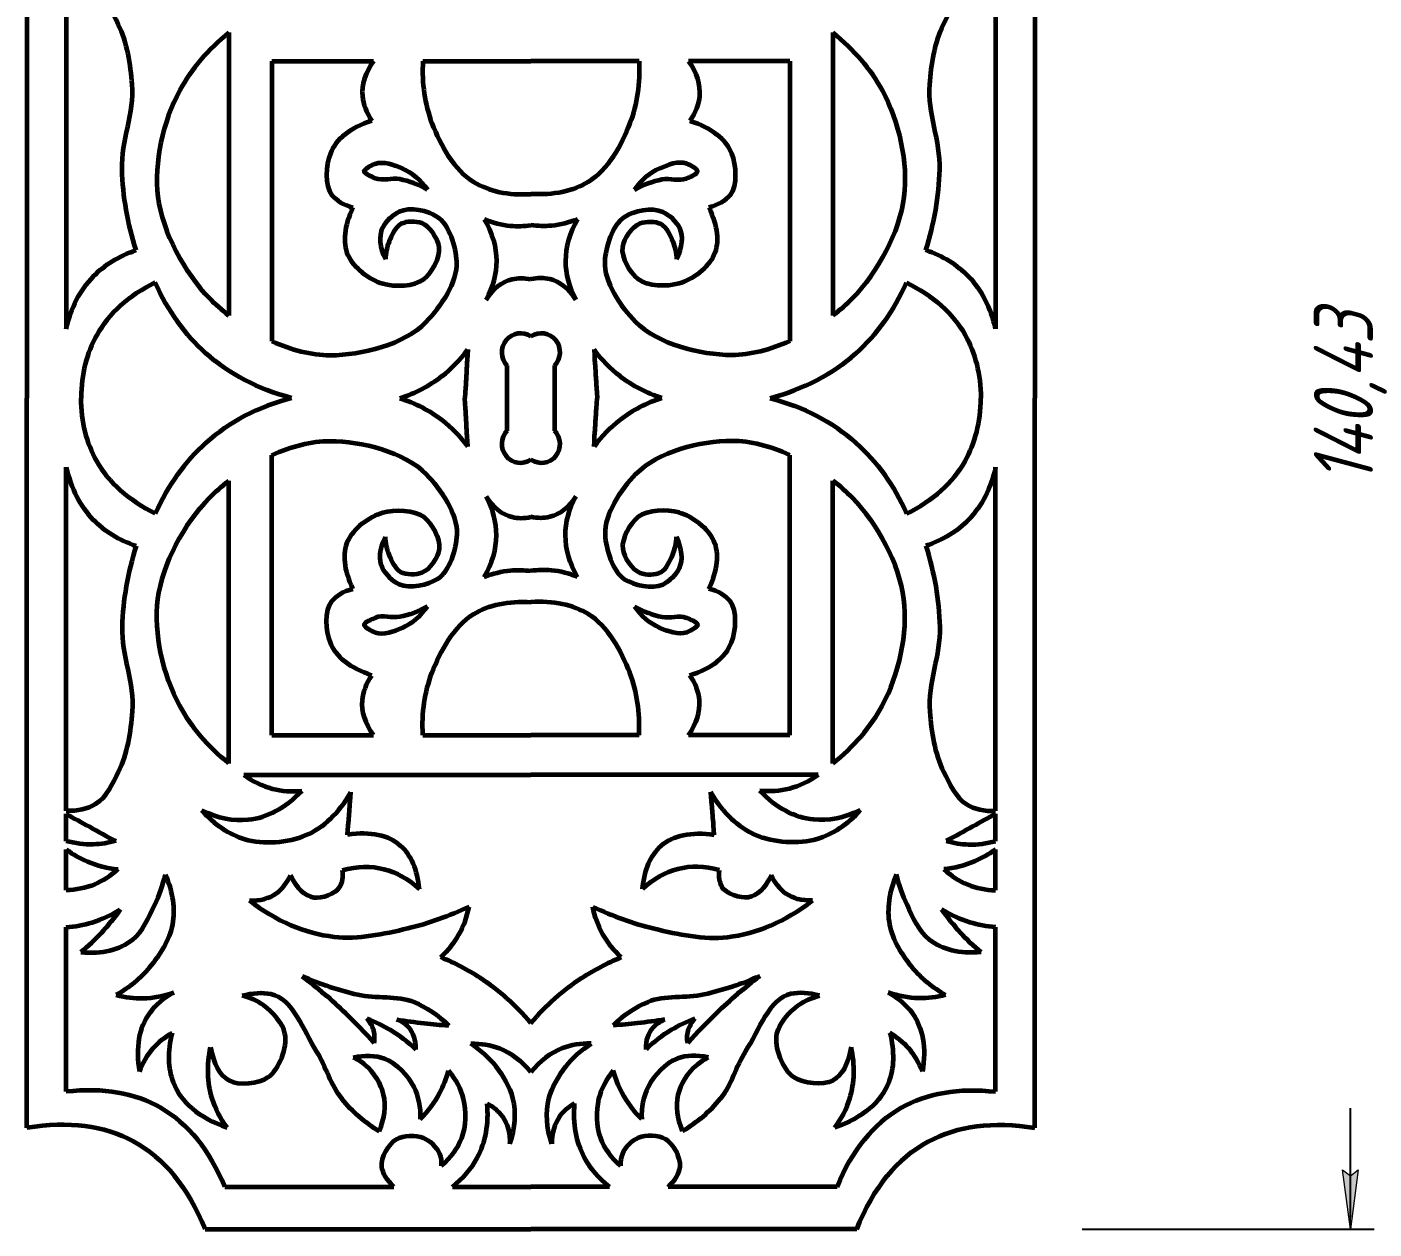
# Model space of a CAD drawing. Header units: millimetres. Extents: x -307 to 244, y -161 to 331.
# Drawn here: x 130.3 to 244.1, y 45.3 to 146.9 of the extents above; entities that cross this region are included whole.
import ezdxf

# ---------------------------------------------------------------- set-up
doc = ezdxf.new("R2010")
doc.units = ezdxf.units.MM
doc.linetypes.add('K5LT32772', pattern=[0])
doc.linetypes.add('K5LT_THIN', pattern=[0])
doc.styles.add('KDIMTEXTSTYLE', font='GOST_AU.SHX', dxfattribs={"width": 0.96, "oblique": 15, "height": 5})
doc.dimstyles.new('KDIMSTYLE (1.00)', dxfattribs={"dimtxt": 5, "dimasz": 1, "dimexe": 2, "dimexo": 0, "dimgap": 1, "dimtad": 1, "dimtxsty": 'KDIMTEXTSTYLE', "dimsah": 1, "dimcen": 0, "dimdle": 1, "dimadec": 0, "dimazin": 0, "dimtfac": 0.667, "dimtmove": 0, "dimatfit": 3, "dimfxl": 1, "dimtvp": 1, "dimtolj": 1, "dimtzin": 0, "dimarcsym": 0})

# ---------------------------------------------------------------- blocks, each defined once
blk = doc.blocks.new('KDIMARROW_01')
blk.add_hatch(color=0).paths.add_polyline_path([(0, 0), (-5, 0.66), (-4.5, 0), (-5, -0.66)])
at = {"color": 0, "linetype": 'K5LT_THIN', "lineweight": 18}
for p, q in [((-4.5, 0), (-5, 0.66)), ((-5, 0.66), (0, 0)), ((0, 0), (-5, -0.66)), ((-5, -0.66), (-4.5, 0)), ((0, 0), (-1, 0))]:
    blk.add_line(p, q, dxfattribs=at)

msp = doc.modelspace()

# ---------------------------------------------------------------- linework, layer by layer
at = {"color": 30, "linetype": 'K5LT32772', "lineweight": 60, "true_color": 0xff8000}
for p, q in [((130.263, 177.168), (130.263, 115.504)), ((215.432, 177.168), (215.432, 115.504)), ((133.581, 150.383), (133.581, 121.348)), ((212.115, 150.383), (212.115, 121.348)), ((147.329, 146.38), (147.329, 122.484)), ((198.366, 146.38), (198.366, 122.484)), ((150.962, 143.979), (150.962, 120.318)), ((150.962, 143.979), (159.534, 143.979)), ((163.717, 143.979), (172.848, 143.979)), ((181.979, 143.979), (172.848, 143.979)), ((194.733, 143.979), (186.162, 143.979)), ((194.733, 143.979), (194.733, 120.318)), ((170.848, 112.749), (170.848, 118.259)), ((174.848, 118.259), (174.848, 112.749)), ((130.263, 53.84), (130.263, 115.504)), ((215.432, 53.84), (215.432, 115.504)), ((150.962, 87.029), (150.962, 110.69)), ((194.733, 87.029), (194.733, 110.69)), ((133.581, 80.625), (133.581, 109.66)), ((212.115, 80.625), (212.115, 109.66)), ((147.329, 84.628), (147.329, 108.524)), ((198.366, 84.628), (198.366, 108.524)), ((150.962, 87.029), (159.534, 87.029)), ((163.717, 87.029), (172.848, 87.029)), ((181.979, 87.029), (172.848, 87.029)), ((194.733, 87.029), (186.162, 87.029)), ((148.579, 83.662), (172.848, 83.662)), ((197.117, 83.662), (172.848, 83.662)), ((133.581, 78.079), (133.581, 80.369)), ((212.115, 78.079), (212.115, 80.369)), ((133.581, 73.912), (133.581, 77.357)), ((212.115, 73.912), (212.115, 77.357)), ((133.581, 56.902), (133.581, 70.808)), ((212.115, 56.902), (212.115, 70.808)), ((146.978, 48.864), (161.265, 48.864)), ((166.21, 48.864), (172.848, 48.864)), ((179.485, 48.864), (172.848, 48.864)), ((198.717, 48.864), (184.431, 48.864)), ((145.32, 45.291), (172.848, 45.291)), ((200.376, 45.291), (172.848, 45.291))]:
    msp.add_line(p, q, dxfattribs=at)
for centre, start, end in [((171.97, 119.382), 56.4451, 225), ((173.725, 119.382), 315, 123.5549), ((171.97, 111.627), 135, 303.5549), ((173.725, 111.627), 236.4451, 45)]:
    msp.add_arc(centre, 1.587, start, end, dxfattribs=at)
for points, knots in [([(139.484, 127.994), (138.762, 130.264), (138.368, 132.543), (138.302, 134.831), (138.233, 137.207), (139.35, 139.628), (139.156, 141.988), (139.016, 143.699), (138.744, 145.548), (137.981, 147.081), (137.493, 148.062), (136.944, 149.288), (136.058, 149.823), (135.377, 150.234), (134.553, 150.419), (133.581, 150.383)], [0, 0, 0, 0, 1, 1, 1, 2, 2, 2, 3, 3, 3, 4, 4, 4, 5, 5, 5, 5]), ([(206.211, 127.994), (206.933, 130.264), (207.328, 132.543), (207.394, 134.831), (207.463, 137.207), (206.346, 139.628), (206.539, 141.988), (206.68, 143.699), (206.952, 145.548), (207.714, 147.081), (208.203, 148.062), (208.751, 149.288), (209.637, 149.823), (210.319, 150.234), (211.142, 150.419), (212.115, 150.383)], [0, 0, 0, 0, 1, 1, 1, 2, 2, 2, 3, 3, 3, 4, 4, 4, 5, 5, 5, 5]), ([(147.329, 146.38), (145.553, 144.947), (144.168, 143.322), (143.176, 141.507), (141.752, 138.899), (140.965, 135.368), (141.33, 132.498), (141.712, 129.498), (143.569, 126.102), (145.687, 123.933), (146.174, 123.434), (146.727, 122.946), (147.329, 122.484)], [0, 0, 0, 0, 1, 1, 1, 2, 2, 2, 3, 3, 3, 4, 4, 4, 4]), ([(198.366, 146.38), (200.143, 144.947), (201.527, 143.322), (202.519, 141.507), (203.944, 138.899), (204.73, 135.368), (204.365, 132.498), (203.984, 129.498), (202.127, 126.102), (200.009, 123.933), (199.522, 123.434), (198.968, 122.946), (198.366, 122.484)], [0, 0, 0, 0, 1, 1, 1, 2, 2, 2, 3, 3, 3, 4, 4, 4, 4]), ([(159.534, 143.979), (158.834, 142.982), (158.526, 141.998), (158.611, 141.026), (158.672, 140.322), (158.939, 139.625), (159.411, 138.934)], [0, 0, 0, 0, 1, 1, 1, 2, 2, 2, 2]), ([(163.717, 143.979), (163.616, 142.085), (163.873, 140.334), (164.486, 138.725), (165.187, 136.886), (166.375, 134.742), (167.99, 133.768), (169.311, 132.972), (170.93, 132.63), (172.848, 132.743)], [0, 0, 0, 0, 1, 1, 1, 2, 2, 2, 3, 3, 3, 3]), ([(181.979, 143.979), (182.079, 142.085), (181.823, 140.334), (181.21, 138.725), (180.508, 136.886), (179.32, 134.742), (177.706, 133.768), (176.385, 132.972), (174.766, 132.63), (172.848, 132.743)], [0, 0, 0, 0, 1, 1, 1, 2, 2, 2, 3, 3, 3, 3]), ([(186.162, 143.979), (186.862, 142.982), (187.169, 141.998), (187.085, 141.026), (187.024, 140.322), (186.757, 139.625), (186.285, 138.934)], [0, 0, 0, 0, 1, 1, 1, 2, 2, 2, 2]), ([(159.411, 138.934), (157.558, 138.328), (156.388, 137.405), (155.903, 136.165), (155.522, 135.191), (155.376, 133.463), (156.026, 132.658), (156.41, 132.183), (157.004, 131.834), (157.811, 131.612)], [0, 0, 0, 0, 1, 1, 1, 2, 2, 2, 3, 3, 3, 3]), ([(186.285, 138.934), (188.138, 138.328), (189.307, 137.405), (189.792, 136.165), (190.173, 135.191), (190.319, 133.463), (189.669, 132.658), (189.286, 132.183), (188.691, 131.834), (187.885, 131.612)], [0, 0, 0, 0, 1, 1, 1, 2, 2, 2, 3, 3, 3, 3]), ([(164.109, 133.102), (163.513, 133.945), (162.804, 134.547), (161.982, 134.907), (161.294, 135.208), (160.361, 135.562), (159.682, 135.303), (159.357, 135.178), (158.761, 134.866), (158.767, 134.66), (158.773, 134.454), (159.374, 134.199), (159.707, 134.066), (160.323, 133.82), (161.095, 134.115), (161.759, 133.992), (162.572, 133.842), (163.355, 133.545), (164.109, 133.102)], [0, 0, 0, 0, 1, 1, 1, 2, 2, 2, 3, 3, 3, 4, 4, 4, 5, 5, 5, 6, 6, 6, 6]), ([(181.587, 133.102), (182.183, 133.945), (182.892, 134.547), (183.714, 134.907), (184.401, 135.208), (185.335, 135.562), (186.013, 135.303), (186.339, 135.178), (186.935, 134.866), (186.928, 134.66), (186.922, 134.454), (186.322, 134.199), (185.989, 134.066), (185.373, 133.82), (184.601, 134.115), (183.936, 133.992), (183.124, 133.842), (182.34, 133.545), (181.587, 133.102)], [0, 0, 0, 0, 1, 1, 1, 2, 2, 2, 3, 3, 3, 4, 4, 4, 5, 5, 5, 6, 6, 6, 6]), ([(150.962, 120.318), (152.6, 119.586), (154.313, 119.132), (155.877, 119.133), (158.534, 119.135), (162.14, 120.031), (163.999, 121.939), (165.235, 123.207), (166.663, 125.306), (166.584, 127.034), (166.527, 128.274), (165.952, 130.139), (164.959, 130.8), (164.165, 131.328), (162.605, 131.665), (161.71, 131.243), (161.176, 130.991), (160.551, 130.415), (160.307, 129.877), (159.977, 129.147), (160.059, 128.265), (160.553, 127.231)], [0, 0, 0, 0, 1, 1, 1, 2, 2, 2, 3, 3, 3, 4, 4, 4, 5, 5, 5, 6, 6, 6, 7, 7, 7, 7]), ([(157.811, 131.612), (157.055, 130.014), (156.914, 128.67), (157.386, 127.579), (157.829, 126.557), (159.203, 125.492), (160.329, 125.18), (161.361, 124.894), (162.986, 124.932), (163.791, 125.551), (164.485, 126.085), (165.218, 127.405), (165.093, 128.255), (164.99, 128.964), (164.31, 130.013), (163.618, 130.274), (163.131, 130.458), (162.315, 130.466), (161.858, 130.213), (161.395, 129.956), (161.087, 129.27), (160.869, 128.729), (160.682, 128.264), (160.551, 127.777), (160.553, 127.231)], [0, 0, 0, 0, 1, 1, 1, 2, 2, 2, 3, 3, 3, 4, 4, 4, 5, 5, 5, 6, 6, 6, 7, 7, 7, 8, 8, 8, 8]), ([(194.733, 120.318), (193.096, 119.586), (191.383, 119.132), (189.819, 119.133), (187.162, 119.135), (183.556, 120.031), (181.696, 121.939), (180.46, 123.207), (179.033, 125.306), (179.112, 127.034), (179.169, 128.274), (179.743, 130.139), (180.737, 130.8), (181.531, 131.328), (183.09, 131.665), (183.985, 131.243), (184.52, 130.991), (185.145, 130.415), (185.388, 129.877), (185.719, 129.147), (185.637, 128.265), (185.142, 127.231)], [0, 0, 0, 0, 1, 1, 1, 2, 2, 2, 3, 3, 3, 4, 4, 4, 5, 5, 5, 6, 6, 6, 7, 7, 7, 7]), ([(187.885, 131.612), (188.64, 130.014), (188.782, 128.67), (188.309, 127.579), (187.867, 126.557), (186.492, 125.492), (185.367, 125.18), (184.334, 124.894), (182.709, 124.932), (181.905, 125.551), (181.211, 126.085), (180.478, 127.405), (180.602, 128.255), (180.706, 128.964), (181.386, 130.013), (182.078, 130.274), (182.565, 130.458), (183.381, 130.466), (183.838, 130.213), (184.3, 129.956), (184.608, 129.27), (184.827, 128.729), (185.014, 128.264), (185.144, 127.777), (185.142, 127.231)], [0, 0, 0, 0, 1, 1, 1, 2, 2, 2, 3, 3, 3, 4, 4, 4, 5, 5, 5, 6, 6, 6, 7, 7, 7, 8, 8, 8, 8]), ([(168.902, 130.627), (169.624, 130.32), (170.359, 130.132), (171.107, 130.063), (171.68, 130.011), (172.26, 130.028), (172.848, 130.114)], [0, 0, 0, 0, 1, 1, 1, 2, 2, 2, 2]), ([(168.902, 130.627), (169.586, 129.452), (169.928, 128.272), (169.928, 127.089), (169.928, 125.998), (169.637, 124.904), (169.056, 123.807)], [0, 0, 0, 0, 1, 1, 1, 2, 2, 2, 2]), ([(176.794, 130.627), (176.072, 130.32), (175.337, 130.132), (174.589, 130.063), (174.016, 130.011), (173.436, 130.028), (172.848, 130.114)], [0, 0, 0, 0, 1, 1, 1, 2, 2, 2, 2]), ([(176.794, 130.627), (176.11, 129.452), (175.768, 128.272), (175.768, 127.089), (175.768, 125.998), (176.059, 124.904), (176.64, 123.807)], [0, 0, 0, 0, 1, 1, 1, 2, 2, 2, 2]), ([(133.581, 121.348), (133.988, 123.154), (134.75, 124.631), (135.866, 125.779), (136.816, 126.755), (138.022, 127.494), (139.484, 127.994)], [0, 0, 0, 0, 1, 1, 1, 2, 2, 2, 2]), ([(212.115, 121.348), (211.707, 123.154), (210.945, 124.631), (209.83, 125.779), (208.88, 126.755), (207.674, 127.494), (206.211, 127.994)], [0, 0, 0, 0, 1, 1, 1, 2, 2, 2, 2]), ([(141.109, 125.262), (138.85, 124.152), (137.201, 122.675), (136.161, 120.831), (135.302, 119.307), (134.859, 117.531), (134.832, 115.504)], [0, 0, 0, 0, 1, 1, 1, 2, 2, 2, 2]), ([(152.628, 115.504), (149.78, 116.262), (147.368, 117.52), (145.391, 119.281), (143.61, 120.867), (142.183, 122.861), (141.109, 125.262)], [0, 0, 0, 0, 1, 1, 1, 2, 2, 2, 2]), ([(169.056, 123.807), (169.662, 124.76), (170.397, 125.341), (171.261, 125.551), (171.749, 125.669), (172.278, 125.669), (172.848, 125.551)], [0, 0, 0, 0, 1, 1, 1, 2, 2, 2, 2]), ([(176.64, 123.807), (176.034, 124.76), (175.299, 125.341), (174.435, 125.551), (173.947, 125.669), (173.418, 125.669), (172.848, 125.551)], [0, 0, 0, 0, 1, 1, 1, 2, 2, 2, 2]), ([(193.068, 115.504), (195.916, 116.262), (198.328, 117.52), (200.304, 119.281), (202.086, 120.867), (203.513, 122.861), (204.587, 125.262)], [0, 0, 0, 0, 1, 1, 1, 2, 2, 2, 2]), ([(204.587, 125.262), (206.845, 124.152), (208.495, 122.675), (209.534, 120.831), (210.394, 119.307), (210.837, 117.531), (210.863, 115.504)], [0, 0, 0, 0, 1, 1, 1, 2, 2, 2, 2]), ([(161.774, 115.504), (163.093, 115.93), (164.273, 116.544), (165.313, 117.346), (166.135, 117.981), (166.87, 118.733), (167.518, 119.602)], [0, 0, 0, 0, 1, 1, 1, 2, 2, 2, 2]), ([(183.921, 115.504), (182.602, 115.93), (181.423, 116.544), (180.383, 117.346), (179.561, 117.981), (178.826, 118.733), (178.178, 119.602)], [0, 0, 0, 0, 1, 1, 1, 2, 2, 2, 2]), ([(141.109, 105.747), (138.85, 106.856), (137.201, 108.333), (136.161, 110.177), (135.302, 111.702), (134.859, 113.477), (134.832, 115.504)], [0, 0, 0, 0, 1, 1, 1, 2, 2, 2, 2]), ([(152.628, 115.504), (149.78, 114.747), (147.368, 113.488), (145.391, 111.728), (143.61, 110.141), (142.183, 108.148), (141.109, 105.747)], [0, 0, 0, 0, 1, 1, 1, 2, 2, 2, 2]), ([(161.774, 115.504), (163.093, 115.078), (164.273, 114.464), (165.313, 113.662), (166.135, 113.028), (166.87, 112.276), (167.518, 111.406)], [0, 0, 0, 0, 1, 1, 1, 2, 2, 2, 2]), ([(183.921, 115.504), (182.602, 115.078), (181.423, 114.464), (180.383, 113.662), (179.561, 113.028), (178.826, 112.276), (178.178, 111.406)], [0, 0, 0, 0, 1, 1, 1, 2, 2, 2, 2]), ([(193.068, 115.504), (195.916, 114.747), (198.328, 113.488), (200.304, 111.728), (202.086, 110.141), (203.513, 108.148), (204.587, 105.747)], [0, 0, 0, 0, 1, 1, 1, 2, 2, 2, 2]), ([(204.587, 105.747), (206.845, 106.856), (208.495, 108.333), (209.534, 110.177), (210.394, 111.702), (210.837, 113.477), (210.863, 115.504)], [0, 0, 0, 0, 1, 1, 1, 2, 2, 2, 2]), ([(150.962, 110.69), (152.6, 111.422), (154.313, 111.877), (155.877, 111.875), (158.534, 111.873), (162.14, 110.977), (163.999, 109.069), (165.235, 107.801), (166.663, 105.702), (166.584, 103.975), (166.527, 102.734), (165.952, 100.869), (164.959, 100.209), (164.165, 99.681), (162.605, 99.343), (161.71, 99.766), (161.176, 100.018), (160.551, 100.594), (160.307, 101.132), (159.977, 101.862), (160.059, 102.744), (160.553, 103.778)], [0, 0, 0, 0, 1, 1, 1, 2, 2, 2, 3, 3, 3, 4, 4, 4, 5, 5, 5, 6, 6, 6, 7, 7, 7, 7]), ([(194.733, 110.69), (193.096, 111.422), (191.383, 111.877), (189.819, 111.875), (187.162, 111.873), (183.556, 110.977), (181.696, 109.069), (180.46, 107.801), (179.033, 105.702), (179.112, 103.975), (179.169, 102.734), (179.743, 100.869), (180.737, 100.209), (181.531, 99.681), (183.09, 99.343), (183.985, 99.766), (184.52, 100.018), (185.145, 100.594), (185.388, 101.132), (185.719, 101.862), (185.637, 102.744), (185.142, 103.778)], [0, 0, 0, 0, 1, 1, 1, 2, 2, 2, 3, 3, 3, 4, 4, 4, 5, 5, 5, 6, 6, 6, 7, 7, 7, 7]), ([(133.581, 109.66), (133.988, 107.854), (134.75, 106.378), (135.866, 105.23), (136.816, 104.253), (138.022, 103.515), (139.484, 103.015)], [0, 0, 0, 0, 1, 1, 1, 2, 2, 2, 2]), ([(212.115, 109.66), (211.707, 107.854), (210.945, 106.378), (209.83, 105.23), (208.88, 104.253), (207.674, 103.515), (206.211, 103.015)], [0, 0, 0, 0, 1, 1, 1, 2, 2, 2, 2]), ([(147.329, 84.628), (145.553, 86.061), (144.168, 87.686), (143.176, 89.502), (141.752, 92.11), (140.965, 95.64), (141.33, 98.51), (141.712, 101.51), (143.569, 104.907), (145.687, 107.076), (146.174, 107.574), (146.727, 108.062), (147.329, 108.524)], [0, 0, 0, 0, 1, 1, 1, 2, 2, 2, 3, 3, 3, 4, 4, 4, 4]), ([(198.366, 84.628), (200.143, 86.061), (201.527, 87.686), (202.519, 89.502), (203.944, 92.11), (204.73, 95.64), (204.365, 98.51), (203.984, 101.51), (202.127, 104.907), (200.009, 107.076), (199.522, 107.574), (198.968, 108.062), (198.366, 108.524)], [0, 0, 0, 0, 1, 1, 1, 2, 2, 2, 3, 3, 3, 4, 4, 4, 4]), ([(168.902, 100.381), (169.586, 101.557), (169.928, 102.736), (169.928, 103.919), (169.928, 105.01), (169.637, 106.104), (169.056, 107.201)], [0, 0, 0, 0, 1, 1, 1, 2, 2, 2, 2]), ([(169.056, 107.201), (169.662, 106.248), (170.397, 105.667), (171.261, 105.458), (171.749, 105.339), (172.278, 105.339), (172.848, 105.458)], [0, 0, 0, 0, 1, 1, 1, 2, 2, 2, 2]), ([(176.64, 107.201), (176.034, 106.248), (175.299, 105.667), (174.435, 105.458), (173.947, 105.339), (173.418, 105.339), (172.848, 105.458)], [0, 0, 0, 0, 1, 1, 1, 2, 2, 2, 2]), ([(176.794, 100.381), (176.11, 101.557), (175.768, 102.736), (175.768, 103.919), (175.768, 105.01), (176.059, 106.104), (176.64, 107.201)], [0, 0, 0, 0, 1, 1, 1, 2, 2, 2, 2]), ([(157.811, 99.397), (157.055, 100.994), (156.914, 102.338), (157.386, 103.429), (157.829, 104.451), (159.203, 105.516), (160.329, 105.828), (161.361, 106.114), (162.986, 106.076), (163.791, 105.457), (164.485, 104.924), (165.218, 103.604), (165.093, 102.753), (164.99, 102.045), (164.31, 100.995), (163.618, 100.734), (163.131, 100.55), (162.315, 100.543), (161.858, 100.796), (161.395, 101.052), (161.087, 101.738), (160.869, 102.279), (160.682, 102.744), (160.551, 103.231), (160.553, 103.778)], [0, 0, 0, 0, 1, 1, 1, 2, 2, 2, 3, 3, 3, 4, 4, 4, 5, 5, 5, 6, 6, 6, 7, 7, 7, 8, 8, 8, 8]), ([(187.885, 99.397), (188.64, 100.994), (188.782, 102.338), (188.309, 103.429), (187.867, 104.451), (186.492, 105.516), (185.367, 105.828), (184.334, 106.114), (182.709, 106.076), (181.905, 105.457), (181.211, 104.924), (180.478, 103.604), (180.602, 102.753), (180.706, 102.045), (181.386, 100.995), (182.078, 100.734), (182.565, 100.55), (183.381, 100.543), (183.838, 100.796), (184.3, 101.052), (184.608, 101.738), (184.827, 102.279), (185.014, 102.744), (185.144, 103.231), (185.142, 103.778)], [0, 0, 0, 0, 1, 1, 1, 2, 2, 2, 3, 3, 3, 4, 4, 4, 5, 5, 5, 6, 6, 6, 7, 7, 7, 8, 8, 8, 8]), ([(139.484, 103.015), (138.762, 100.744), (138.368, 98.465), (138.302, 96.177), (138.233, 93.801), (139.35, 91.38), (139.156, 89.02), (139.016, 87.309), (138.744, 85.46), (137.981, 83.928), (137.493, 82.946), (136.944, 81.721), (136.058, 81.186), (135.377, 80.775), (134.553, 80.589), (133.581, 80.625)], [0, 0, 0, 0, 1, 1, 1, 2, 2, 2, 3, 3, 3, 4, 4, 4, 5, 5, 5, 5]), ([(206.211, 103.015), (206.933, 100.744), (207.328, 98.465), (207.394, 96.177), (207.463, 93.801), (206.346, 91.38), (206.539, 89.02), (206.68, 87.309), (206.952, 85.46), (207.714, 83.928), (208.203, 82.946), (208.751, 81.721), (209.637, 81.186), (210.319, 80.775), (211.142, 80.589), (212.115, 80.625)], [0, 0, 0, 0, 1, 1, 1, 2, 2, 2, 3, 3, 3, 4, 4, 4, 5, 5, 5, 5]), ([(168.902, 100.381), (169.624, 100.688), (170.359, 100.876), (171.107, 100.945), (171.68, 100.998), (172.26, 100.981), (172.848, 100.894)], [0, 0, 0, 0, 1, 1, 1, 2, 2, 2, 2]), ([(176.794, 100.381), (176.072, 100.688), (175.337, 100.876), (174.589, 100.945), (174.016, 100.998), (173.436, 100.981), (172.848, 100.894)], [0, 0, 0, 0, 1, 1, 1, 2, 2, 2, 2]), ([(159.411, 92.074), (157.558, 92.68), (156.388, 93.603), (155.903, 94.843), (155.522, 95.817), (155.376, 97.545), (156.026, 98.351), (156.41, 98.826), (157.004, 99.174), (157.811, 99.397)], [0, 0, 0, 0, 1, 1, 1, 2, 2, 2, 3, 3, 3, 3]), ([(186.285, 92.074), (188.138, 92.68), (189.307, 93.603), (189.792, 94.843), (190.173, 95.817), (190.319, 97.545), (189.669, 98.351), (189.286, 98.826), (188.691, 99.174), (187.885, 99.397)], [0, 0, 0, 0, 1, 1, 1, 2, 2, 2, 3, 3, 3, 3]), ([(164.109, 97.907), (163.513, 97.063), (162.804, 96.461), (161.982, 96.101), (161.294, 95.8), (160.361, 95.446), (159.682, 95.706), (159.357, 95.83), (158.761, 96.142), (158.767, 96.349), (158.773, 96.554), (159.374, 96.809), (159.707, 96.942), (160.323, 97.188), (161.095, 96.894), (161.759, 97.016), (162.572, 97.166), (163.355, 97.463), (164.109, 97.907)], [0, 0, 0, 0, 1, 1, 1, 2, 2, 2, 3, 3, 3, 4, 4, 4, 5, 5, 5, 6, 6, 6, 6]), ([(163.717, 87.029), (163.616, 88.923), (163.873, 90.675), (164.486, 92.283), (165.187, 94.122), (166.375, 96.267), (167.99, 97.24), (169.311, 98.036), (170.93, 98.378), (172.848, 98.265)], [0, 0, 0, 0, 1, 1, 1, 2, 2, 2, 3, 3, 3, 3]), ([(181.979, 87.029), (182.079, 88.923), (181.823, 90.675), (181.21, 92.283), (180.508, 94.122), (179.32, 96.267), (177.706, 97.24), (176.385, 98.036), (174.766, 98.378), (172.848, 98.265)], [0, 0, 0, 0, 1, 1, 1, 2, 2, 2, 3, 3, 3, 3]), ([(181.587, 97.907), (182.183, 97.063), (182.892, 96.461), (183.714, 96.101), (184.401, 95.8), (185.335, 95.446), (186.013, 95.706), (186.339, 95.83), (186.935, 96.142), (186.928, 96.349), (186.922, 96.554), (186.322, 96.809), (185.989, 96.942), (185.373, 97.188), (184.601, 96.894), (183.936, 97.016), (183.124, 97.166), (182.34, 97.463), (181.587, 97.907)], [0, 0, 0, 0, 1, 1, 1, 2, 2, 2, 3, 3, 3, 4, 4, 4, 5, 5, 5, 6, 6, 6, 6]), ([(159.534, 87.029), (158.834, 88.026), (158.526, 89.01), (158.611, 89.982), (158.672, 90.686), (158.939, 91.383), (159.411, 92.074)], [0, 0, 0, 0, 1, 1, 1, 2, 2, 2, 2]), ([(186.162, 87.029), (186.862, 88.026), (187.169, 89.01), (187.085, 89.982), (187.024, 90.686), (186.757, 91.383), (186.285, 92.074)], [0, 0, 0, 0, 1, 1, 1, 2, 2, 2, 2]), ([(148.579, 83.662), (149.345, 83.105), (150.156, 82.716), (151.012, 82.496), (151.805, 82.292), (152.636, 82.232), (153.505, 82.318)], [0, 0, 0, 0, 1, 1, 1, 2, 2, 2, 2]), ([(197.117, 83.662), (196.35, 83.105), (195.539, 82.716), (194.683, 82.496), (193.891, 82.292), (193.06, 82.232), (192.191, 82.318)], [0, 0, 0, 0, 1, 1, 1, 2, 2, 2, 2]), ([(145.018, 80.686), (146.392, 80.023), (147.707, 79.756), (148.965, 79.884), (150.573, 80.049), (152.087, 80.86), (153.505, 82.318)], [0, 0, 0, 0, 1, 1, 1, 2, 2, 2, 2]), ([(145.018, 80.686), (146.121, 79.456), (147.337, 78.642), (148.665, 78.243), (150.23, 77.773), (152.341, 77.92), (153.828, 78.563), (155.341, 79.218), (156.611, 80.429), (157.638, 82.196)], [0, 0, 0, 0, 1, 1, 1, 2, 2, 2, 3, 3, 3, 3]), ([(200.678, 80.686), (199.574, 79.456), (198.359, 78.642), (197.031, 78.243), (195.466, 77.773), (193.354, 77.92), (191.868, 78.563), (190.355, 79.218), (189.085, 80.429), (188.057, 82.196)], [0, 0, 0, 0, 1, 1, 1, 2, 2, 2, 3, 3, 3, 3]), ([(200.678, 80.686), (199.304, 80.023), (197.988, 79.756), (196.731, 79.884), (195.123, 80.049), (193.609, 80.86), (192.191, 82.318)], [0, 0, 0, 0, 1, 1, 1, 2, 2, 2, 2]), ([(133.581, 80.369), (134.232, 80.008), (134.883, 79.65), (135.537, 79.295), (136.277, 78.892), (136.995, 78.456), (137.763, 78.099)], [0, 0, 0, 0, 1, 1, 1, 2, 2, 2, 2]), ([(212.115, 80.369), (211.463, 80.008), (210.813, 79.65), (210.159, 79.295), (209.419, 78.892), (208.701, 78.456), (207.933, 78.099)], [0, 0, 0, 0, 1, 1, 1, 2, 2, 2, 2]), ([(163.421, 73.998), (163.257, 75.667), (162.73, 76.892), (161.84, 77.673), (160.821, 78.569), (159.325, 78.882), (157.353, 78.613)], [0, 0, 0, 0, 1, 1, 1, 2, 2, 2, 2]), ([(182.274, 73.998), (182.439, 75.667), (182.966, 76.892), (183.855, 77.673), (184.875, 78.569), (186.371, 78.882), (188.342, 78.613)], [0, 0, 0, 0, 1, 1, 1, 2, 2, 2, 2]), ([(137.763, 78.099), (137.132, 77.913), (136.5, 77.81), (135.867, 77.79), (135.107, 77.766), (134.345, 77.863), (133.581, 78.079)], [0, 0, 0, 0, 1, 1, 1, 2, 2, 2, 2]), ([(207.933, 78.099), (208.564, 77.913), (209.196, 77.81), (209.829, 77.79), (210.589, 77.766), (211.351, 77.863), (212.115, 78.079)], [0, 0, 0, 0, 1, 1, 1, 2, 2, 2, 2]), ([(133.581, 77.357), (134.149, 76.948), (134.746, 76.612), (135.372, 76.348), (136.182, 76.006), (137.041, 75.787), (137.948, 75.688)], [0, 0, 0, 0, 1, 1, 1, 2, 2, 2, 2]), ([(212.115, 77.357), (211.547, 76.948), (210.95, 76.612), (210.324, 76.348), (209.514, 76.006), (208.655, 75.787), (207.748, 75.688)], [0, 0, 0, 0, 1, 1, 1, 2, 2, 2, 2]), ([(137.948, 75.688), (137.341, 75.133), (136.681, 74.708), (135.967, 74.413), (135.229, 74.107), (134.433, 73.94), (133.581, 73.912)], [0, 0, 0, 0, 1, 1, 1, 2, 2, 2, 2]), ([(134.828, 68.686), (136.638, 68.529), (138.087, 68.88), (139.176, 69.737), (140.029, 70.408), (140.581, 71.633), (141.072, 72.684), (141.451, 73.495), (141.746, 74.346), (141.958, 75.239)], [0, 0, 0, 0, 1, 1, 1, 2, 2, 2, 3, 3, 3, 3]), ([(141.958, 75.239), (142.594, 73.757), (142.792, 72.352), (142.552, 71.023), (142.319, 69.741), (141.491, 68.421), (140.629, 67.391), (139.865, 66.478), (138.927, 65.706), (137.816, 65.076)], [0, 0, 0, 0, 1, 1, 1, 2, 2, 2, 3, 3, 3, 3]), ([(149.055, 73.041), (149.964, 73.019), (150.721, 73.224), (151.328, 73.656), (151.83, 74.014), (152.229, 74.527), (152.525, 75.195)], [0, 0, 0, 0, 1, 1, 1, 2, 2, 2, 2]), ([(152.525, 75.195), (153.081, 74.054), (153.736, 73.428), (154.49, 73.315), (155.154, 73.215), (156.361, 73.605), (156.712, 74.212), (156.922, 74.573), (156.993, 75.043), (156.926, 75.622)], [0, 0, 0, 0, 1, 1, 1, 2, 2, 2, 3, 3, 3, 3]), ([(156.926, 75.622), (158.172, 75.957), (159.339, 75.986), (160.43, 75.708), (161.502, 75.434), (162.499, 74.864), (163.421, 73.998)], [0, 0, 0, 0, 1, 1, 1, 2, 2, 2, 2]), ([(188.77, 75.622), (187.524, 75.957), (186.356, 75.986), (185.266, 75.708), (184.194, 75.434), (183.197, 74.864), (182.274, 73.998)], [0, 0, 0, 0, 1, 1, 1, 2, 2, 2, 2]), ([(193.171, 75.195), (192.614, 74.054), (191.959, 73.428), (191.205, 73.315), (190.541, 73.215), (189.335, 73.605), (188.983, 74.212), (188.774, 74.573), (188.703, 75.043), (188.77, 75.622)], [0, 0, 0, 0, 1, 1, 1, 2, 2, 2, 3, 3, 3, 3]), ([(196.641, 73.041), (195.732, 73.019), (194.974, 73.224), (194.367, 73.656), (193.865, 74.014), (193.466, 74.527), (193.171, 75.195)], [0, 0, 0, 0, 1, 1, 1, 2, 2, 2, 2]), ([(203.738, 75.239), (203.101, 73.757), (202.903, 72.352), (203.144, 71.023), (203.376, 69.741), (204.205, 68.421), (205.067, 67.391), (205.831, 66.478), (206.769, 65.706), (207.88, 65.076)], [0, 0, 0, 0, 1, 1, 1, 2, 2, 2, 3, 3, 3, 3]), ([(210.868, 68.686), (209.058, 68.529), (207.609, 68.88), (206.52, 69.737), (205.667, 70.408), (205.115, 71.633), (204.624, 72.684), (204.245, 73.495), (203.949, 74.346), (203.738, 75.239)], [0, 0, 0, 0, 1, 1, 1, 2, 2, 2, 3, 3, 3, 3]), ([(207.748, 75.688), (208.355, 75.133), (209.015, 74.708), (209.729, 74.413), (210.467, 74.107), (211.263, 73.94), (212.115, 73.912)], [0, 0, 0, 0, 1, 1, 1, 2, 2, 2, 2]), ([(167.62, 72.53), (165.937, 71.724), (164.21, 71.108), (162.438, 70.682), (160.427, 70.198), (158.233, 69.733), (156.234, 69.964), (153.733, 70.254), (151.34, 71.279), (149.055, 73.041)], [0, 0, 0, 0, 1, 1, 1, 2, 2, 2, 3, 3, 3, 3]), ([(178.075, 72.53), (179.758, 71.724), (181.486, 71.108), (183.257, 70.682), (185.268, 70.198), (187.462, 69.733), (189.462, 69.964), (191.962, 70.254), (194.355, 71.279), (196.641, 73.041)], [0, 0, 0, 0, 1, 1, 1, 2, 2, 2, 3, 3, 3, 3]), ([(133.581, 70.808), (134.339, 70.856), (135.07, 70.986), (135.776, 71.2), (136.601, 71.45), (137.391, 71.814), (138.146, 72.292)], [0, 0, 0, 0, 1, 1, 1, 2, 2, 2, 2]), ([(138.146, 72.292), (137.657, 71.602), (137.128, 70.949), (136.559, 70.334), (136.018, 69.751), (135.441, 69.202), (134.828, 68.686)], [0, 0, 0, 0, 1, 1, 1, 2, 2, 2, 2]), ([(165.235, 68.257), (165.859, 68.834), (166.37, 69.475), (166.766, 70.179), (167.169, 70.897), (167.454, 71.68), (167.62, 72.53)], [0, 0, 0, 0, 1, 1, 1, 2, 2, 2, 2]), ([(180.461, 68.257), (179.837, 68.834), (179.326, 69.475), (178.93, 70.179), (178.527, 70.897), (178.242, 71.68), (178.075, 72.53)], [0, 0, 0, 0, 1, 1, 1, 2, 2, 2, 2]), ([(212.115, 70.808), (211.357, 70.856), (210.625, 70.986), (209.92, 71.2), (209.094, 71.45), (208.304, 71.814), (207.55, 72.292)], [0, 0, 0, 0, 1, 1, 1, 2, 2, 2, 2]), ([(207.55, 72.292), (208.038, 71.602), (208.567, 70.949), (209.137, 70.334), (209.677, 69.751), (210.254, 69.202), (210.868, 68.686)], [0, 0, 0, 0, 1, 1, 1, 2, 2, 2, 2]), ([(172.848, 62.701), (171.572, 64.2), (170.138, 65.47), (168.546, 66.512), (167.509, 67.19), (166.405, 67.772), (165.235, 68.257)], [0, 0, 0, 0, 1, 1, 1, 2, 2, 2, 2]), ([(172.848, 62.701), (174.124, 64.2), (175.558, 65.47), (177.149, 66.512), (178.186, 67.19), (179.29, 67.772), (180.461, 68.257)], [0, 0, 0, 0, 1, 1, 1, 2, 2, 2, 2]), ([(153.508, 66.67), (155.04, 65.994), (156.606, 65.472), (158.209, 65.103), (159.766, 64.744), (161.539, 65.069), (162.981, 64.462), (164.033, 64.019), (165.007, 63.366), (165.901, 62.503)], [0, 0, 0, 0, 1, 1, 1, 2, 2, 2, 3, 3, 3, 3]), ([(153.508, 66.67), (154.795, 65.693), (156.018, 64.648), (157.176, 63.536), (158.017, 62.729), (158.824, 61.886), (159.598, 61.008)], [0, 0, 0, 0, 1, 1, 1, 2, 2, 2, 2]), ([(192.187, 66.67), (190.656, 65.994), (189.089, 65.472), (187.487, 65.103), (185.93, 64.744), (184.157, 65.069), (182.715, 64.462), (181.662, 64.019), (180.689, 63.366), (179.795, 62.503)], [0, 0, 0, 0, 1, 1, 1, 2, 2, 2, 3, 3, 3, 3]), ([(192.187, 66.67), (190.901, 65.693), (189.678, 64.648), (188.519, 63.536), (187.679, 62.729), (186.872, 61.886), (186.098, 61.008)], [0, 0, 0, 0, 1, 1, 1, 2, 2, 2, 2]), ([(137.816, 65.076), (138.571, 64.872), (139.323, 64.777), (140.072, 64.791), (140.942, 64.808), (141.808, 64.973), (142.668, 65.286)], [0, 0, 0, 0, 1, 1, 1, 2, 2, 2, 2]), ([(142.668, 65.286), (141.811, 64.812), (141.135, 64.235), (140.641, 63.555), (139.709, 62.273), (139.421, 60.625), (139.775, 58.609)], [0, 0, 0, 0, 1, 1, 1, 2, 2, 2, 2]), ([(145.784, 60.662), (146.032, 59.214), (146.551, 58.274), (147.342, 57.843), (148.153, 57.4), (149.852, 57.599), (150.631, 58.115), (151.565, 58.733), (152.31, 60.671), (152.065, 61.799), (151.88, 62.656), (151.049, 63.632), (150.26, 64.198), (149.74, 64.572), (149.138, 64.844), (148.455, 65.014)], [0, 0, 0, 0, 1, 1, 1, 2, 2, 2, 3, 3, 3, 4, 4, 4, 5, 5, 5, 5]), ([(148.455, 65.014), (149.349, 65.256), (150.157, 65.306), (150.878, 65.162), (152.715, 64.797), (153.611, 62.047), (154.711, 60.315), (155.525, 59.035), (155.917, 57.445), (156.863, 56.285), (157.727, 55.225), (158.782, 54.318), (160.028, 53.564)], [0, 0, 0, 0, 1, 1, 1, 2, 2, 2, 3, 3, 3, 4, 4, 4, 4]), ([(197.241, 65.014), (196.347, 65.256), (195.539, 65.306), (194.817, 65.162), (192.981, 64.797), (192.085, 62.047), (190.984, 60.315), (190.17, 59.035), (189.779, 57.445), (188.833, 56.285), (187.969, 55.225), (186.914, 54.318), (185.668, 53.564)], [0, 0, 0, 0, 1, 1, 1, 2, 2, 2, 3, 3, 3, 4, 4, 4, 4]), ([(199.911, 60.662), (199.664, 59.214), (199.145, 58.274), (198.353, 57.843), (197.543, 57.4), (195.844, 57.599), (195.065, 58.115), (194.131, 58.733), (193.386, 60.671), (193.63, 61.799), (193.816, 62.656), (194.647, 63.632), (195.435, 64.198), (195.956, 64.572), (196.558, 64.844), (197.241, 65.014)], [0, 0, 0, 0, 1, 1, 1, 2, 2, 2, 3, 3, 3, 4, 4, 4, 5, 5, 5, 5]), ([(207.88, 65.076), (207.125, 64.872), (206.372, 64.777), (205.624, 64.791), (204.754, 64.808), (203.888, 64.973), (203.027, 65.286)], [0, 0, 0, 0, 1, 1, 1, 2, 2, 2, 2]), ([(203.027, 65.286), (203.884, 64.812), (204.56, 64.235), (205.055, 63.555), (205.987, 62.273), (206.275, 60.625), (205.921, 58.609)], [0, 0, 0, 0, 1, 1, 1, 2, 2, 2, 2]), ([(159.598, 61.008), (159.669, 61.429), (159.645, 61.821), (159.526, 62.183), (159.422, 62.503), (159.244, 62.799), (158.992, 63.073)], [0, 0, 0, 0, 1, 1, 1, 2, 2, 2, 2]), ([(158.992, 63.073), (159.693, 62.811), (160.357, 62.49), (160.986, 62.112), (161.751, 61.651), (162.464, 61.105), (163.123, 60.474)], [0, 0, 0, 0, 1, 1, 1, 2, 2, 2, 2]), ([(163.123, 60.474), (163.129, 61.247), (162.927, 61.864), (162.518, 62.325), (162.265, 62.611), (161.932, 62.836), (161.521, 63.002)], [0, 0, 0, 0, 1, 1, 1, 2, 2, 2, 2]), ([(161.521, 63.002), (162.29, 62.874), (163.061, 62.767), (163.835, 62.681), (164.522, 62.605), (165.21, 62.546), (165.901, 62.503)], [0, 0, 0, 0, 1, 1, 1, 2, 2, 2, 2]), ([(184.175, 63.002), (183.406, 62.874), (182.634, 62.767), (181.86, 62.681), (181.174, 62.605), (180.485, 62.546), (179.795, 62.503)], [0, 0, 0, 0, 1, 1, 1, 2, 2, 2, 2]), ([(182.573, 60.474), (182.567, 61.247), (182.769, 61.864), (183.178, 62.325), (183.431, 62.611), (183.763, 62.836), (184.175, 63.002)], [0, 0, 0, 0, 1, 1, 1, 2, 2, 2, 2]), ([(186.703, 63.073), (186.003, 62.811), (185.338, 62.49), (184.709, 62.112), (183.944, 61.651), (183.232, 61.105), (182.573, 60.474)], [0, 0, 0, 0, 1, 1, 1, 2, 2, 2, 2]), ([(186.098, 61.008), (186.027, 61.429), (186.051, 61.821), (186.169, 62.183), (186.274, 62.503), (186.452, 62.799), (186.703, 63.073)], [0, 0, 0, 0, 1, 1, 1, 2, 2, 2, 2]), ([(139.775, 58.609), (140.059, 59.349), (140.447, 60), (140.937, 60.563), (141.381, 61.072), (141.908, 61.509), (142.52, 61.873)], [0, 0, 0, 0, 1, 1, 1, 2, 2, 2, 2]), ([(142.52, 61.873), (142.127, 60.276), (142.16, 58.883), (142.619, 57.694), (143.272, 56.002), (144.789, 54.725), (147.169, 53.861)], [0, 0, 0, 0, 1, 1, 1, 2, 2, 2, 2]), ([(203.176, 61.873), (203.569, 60.276), (203.536, 58.883), (203.077, 57.694), (202.423, 56.002), (200.907, 54.725), (198.527, 53.861)], [0, 0, 0, 0, 1, 1, 1, 2, 2, 2, 2]), ([(205.921, 58.609), (205.636, 59.349), (205.249, 60), (204.758, 60.563), (204.315, 61.072), (203.787, 61.509), (203.176, 61.873)], [0, 0, 0, 0, 1, 1, 1, 2, 2, 2, 2]), ([(147.169, 53.861), (146.595, 54.646), (146.174, 55.47), (145.908, 56.334), (145.492, 57.681), (145.451, 59.123), (145.784, 60.662)], [0, 0, 0, 0, 1, 1, 1, 2, 2, 2, 2]), ([(167.763, 60.957), (168.636, 60.98), (169.443, 60.85), (170.184, 60.565), (171.196, 60.176), (172.084, 59.499), (172.848, 58.535)], [0, 0, 0, 0, 1, 1, 1, 2, 2, 2, 2]), ([(171.075, 52.481), (171.538, 53.844), (171.621, 55.126), (171.324, 56.327), (171.088, 57.28), (170.52, 58.245), (169.899, 59.034), (169.316, 59.775), (168.604, 60.416), (167.763, 60.957)], [0, 0, 0, 0, 1, 1, 1, 2, 2, 2, 3, 3, 3, 3]), ([(177.933, 60.957), (177.059, 60.98), (176.252, 60.85), (175.511, 60.565), (174.5, 60.176), (173.612, 59.499), (172.848, 58.535)], [0, 0, 0, 0, 1, 1, 1, 2, 2, 2, 2]), ([(174.621, 52.481), (174.158, 53.844), (174.075, 55.126), (174.372, 56.327), (174.607, 57.28), (175.176, 58.245), (175.796, 59.034), (176.38, 59.775), (177.092, 60.416), (177.933, 60.957)], [0, 0, 0, 0, 1, 1, 1, 2, 2, 2, 3, 3, 3, 3]), ([(198.527, 53.861), (199.101, 54.646), (199.521, 55.47), (199.788, 56.334), (200.203, 57.681), (200.245, 59.123), (199.911, 60.662)], [0, 0, 0, 0, 1, 1, 1, 2, 2, 2, 2]), ([(157.852, 59.796), (158.832, 60.012), (159.706, 59.979), (160.473, 59.697), (161.481, 59.327), (162.454, 58.279), (162.946, 57.298), (163.343, 56.509), (163.524, 55.602), (163.49, 54.578)], [0, 0, 0, 0, 1, 1, 1, 2, 2, 2, 3, 3, 3, 3]), ([(160.028, 53.564), (160.491, 54.661), (160.615, 55.683), (160.399, 56.631), (160.192, 57.54), (159.582, 58.529), (158.841, 59.153), (158.546, 59.402), (158.217, 59.616), (157.852, 59.796)], [0, 0, 0, 0, 1, 1, 1, 2, 2, 2, 3, 3, 3, 3]), ([(187.844, 59.796), (186.864, 60.012), (185.99, 59.979), (185.222, 59.697), (184.215, 59.327), (183.242, 58.279), (182.75, 57.298), (182.353, 56.509), (182.172, 55.602), (182.205, 54.578)], [0, 0, 0, 0, 1, 1, 1, 2, 2, 2, 3, 3, 3, 3]), ([(185.668, 53.564), (185.205, 54.661), (185.081, 55.683), (185.297, 56.631), (185.503, 57.54), (186.114, 58.529), (186.855, 59.153), (187.149, 59.402), (187.479, 59.616), (187.844, 59.796)], [0, 0, 0, 0, 1, 1, 1, 2, 2, 2, 3, 3, 3, 3]), ([(163.49, 54.578), (164.166, 55.252), (164.718, 55.994), (165.147, 56.804), (165.46, 57.394), (165.707, 58.021), (165.889, 58.683)], [0, 0, 0, 0, 1, 1, 1, 2, 2, 2, 2]), ([(165.889, 58.683), (166.504, 57.928), (166.916, 57.129), (167.125, 56.285), (167.382, 55.247), (167.347, 53.964), (166.977, 52.971), (166.653, 52.102), (166.085, 51.319), (165.271, 50.622)], [0, 0, 0, 0, 1, 1, 1, 2, 2, 2, 3, 3, 3, 3]), ([(179.807, 58.683), (179.192, 57.928), (178.78, 57.129), (178.57, 56.285), (178.313, 55.247), (178.349, 53.964), (178.719, 52.971), (179.042, 52.102), (179.611, 51.319), (180.425, 50.622)], [0, 0, 0, 0, 1, 1, 1, 2, 2, 2, 3, 3, 3, 3]), ([(182.205, 54.578), (181.53, 55.252), (180.978, 55.994), (180.549, 56.804), (180.236, 57.394), (179.989, 58.021), (179.807, 58.683)], [0, 0, 0, 0, 1, 1, 1, 2, 2, 2, 2]), ([(146.978, 48.864), (145.701, 51.972), (143.902, 54.191), (141.581, 55.52), (139.383, 56.78), (136.716, 57.24), (133.581, 56.902)], [0, 0, 0, 0, 1, 1, 1, 2, 2, 2, 2]), ([(198.717, 48.864), (199.995, 51.972), (201.794, 54.191), (204.114, 55.52), (206.313, 56.78), (208.98, 57.24), (212.115, 56.902)], [0, 0, 0, 0, 1, 1, 1, 2, 2, 2, 2]), ([(166.21, 48.864), (167.118, 49.582), (167.819, 50.399), (168.312, 51.314), (169.027, 52.64), (169.307, 54.173), (169.153, 55.914)], [0, 0, 0, 0, 1, 1, 1, 2, 2, 2, 2]), ([(169.153, 55.914), (169.694, 55.613), (170.121, 55.24), (170.434, 54.796), (170.875, 54.168), (171.089, 53.397), (171.075, 52.481)], [0, 0, 0, 0, 1, 1, 1, 2, 2, 2, 2]), ([(176.543, 55.914), (176.002, 55.613), (175.575, 55.24), (175.262, 54.796), (174.82, 54.168), (174.607, 53.397), (174.621, 52.481)], [0, 0, 0, 0, 1, 1, 1, 2, 2, 2, 2]), ([(179.485, 48.864), (178.578, 49.582), (177.877, 50.399), (177.383, 51.314), (176.669, 52.64), (176.388, 54.173), (176.543, 55.914)], [0, 0, 0, 0, 1, 1, 1, 2, 2, 2, 2]), ([(145.32, 45.291), (143.891, 48.811), (141.877, 51.276), (139.277, 52.685), (136.803, 54.026), (133.798, 54.411), (130.263, 53.84)], [0, 0, 0, 0, 1, 1, 1, 2, 2, 2, 2]), ([(200.376, 45.291), (201.804, 48.811), (203.819, 51.276), (206.418, 52.685), (208.892, 54.026), (211.897, 54.411), (215.432, 53.84)], [0, 0, 0, 0, 1, 1, 1, 2, 2, 2, 2]), ([(161.265, 48.864), (160.653, 49.417), (160.315, 49.978), (160.251, 50.547), (160.164, 51.316), (160.821, 52.514), (161.487, 52.897), (162.059, 53.225), (163.122, 53.27), (163.762, 52.996), (164.298, 52.766), (164.903, 52.224), (165.122, 51.66), (165.243, 51.35), (165.292, 51.004), (165.271, 50.622)], [0, 0, 0, 0, 1, 1, 1, 2, 2, 2, 3, 3, 3, 4, 4, 4, 5, 5, 5, 5]), ([(184.431, 48.864), (185.043, 49.417), (185.381, 49.978), (185.445, 50.547), (185.532, 51.316), (184.875, 52.514), (184.209, 52.897), (183.637, 53.225), (182.574, 53.27), (181.933, 52.996), (181.397, 52.766), (180.792, 52.224), (180.573, 51.66), (180.453, 51.35), (180.403, 51.004), (180.425, 50.622)], [0, 0, 0, 0, 1, 1, 1, 2, 2, 2, 3, 3, 3, 4, 4, 4, 5, 5, 5, 5])]:
    msp.add_open_spline(points, degree=3, knots=knots, dxfattribs=at)
for points in [[(167.518, 119.602), (167.347, 116.87), (167.432, 118.236), (167.261, 115.504)], [(178.178, 119.602), (178.349, 116.87), (178.264, 118.236), (178.434, 115.504)], [(167.518, 111.406), (167.347, 114.138), (167.432, 112.772), (167.261, 115.504)], [(178.178, 111.406), (178.349, 114.138), (178.264, 112.772), (178.434, 115.504)], [(157.353, 78.613), (157.543, 81.002), (157.448, 79.807), (157.638, 82.196)], [(188.342, 78.613), (188.152, 81.002), (188.247, 79.807), (188.057, 82.196)]]:
    msp.add_open_spline(points, degree=3, dxfattribs=at)

# ---------------------------------------------------------------- dimensions: what is measured, and where the dimension line sits
at = {"color": 7}
msp.add_linear_dim(base=(242.087, 185.717), p1=(219.432, 45.291), p2=(219.432, 185.717), angle=90, location=(242.087, 115.504), dimstyle='KDIMSTYLE (1.00)', override={"dimexo": 0, "dimpost": '\\H5.0;\\W0.965;\\Q15;<>', "dimblk1": 'KDIMARROW_01', "dimblk2": 'KDIMARROW_01', "dimse1": 0, "dimse2": 0, "dimclrt": 7, "dimtolj": 1}, dxfattribs=at).render()

doc.saveas('drawing.dxf')
